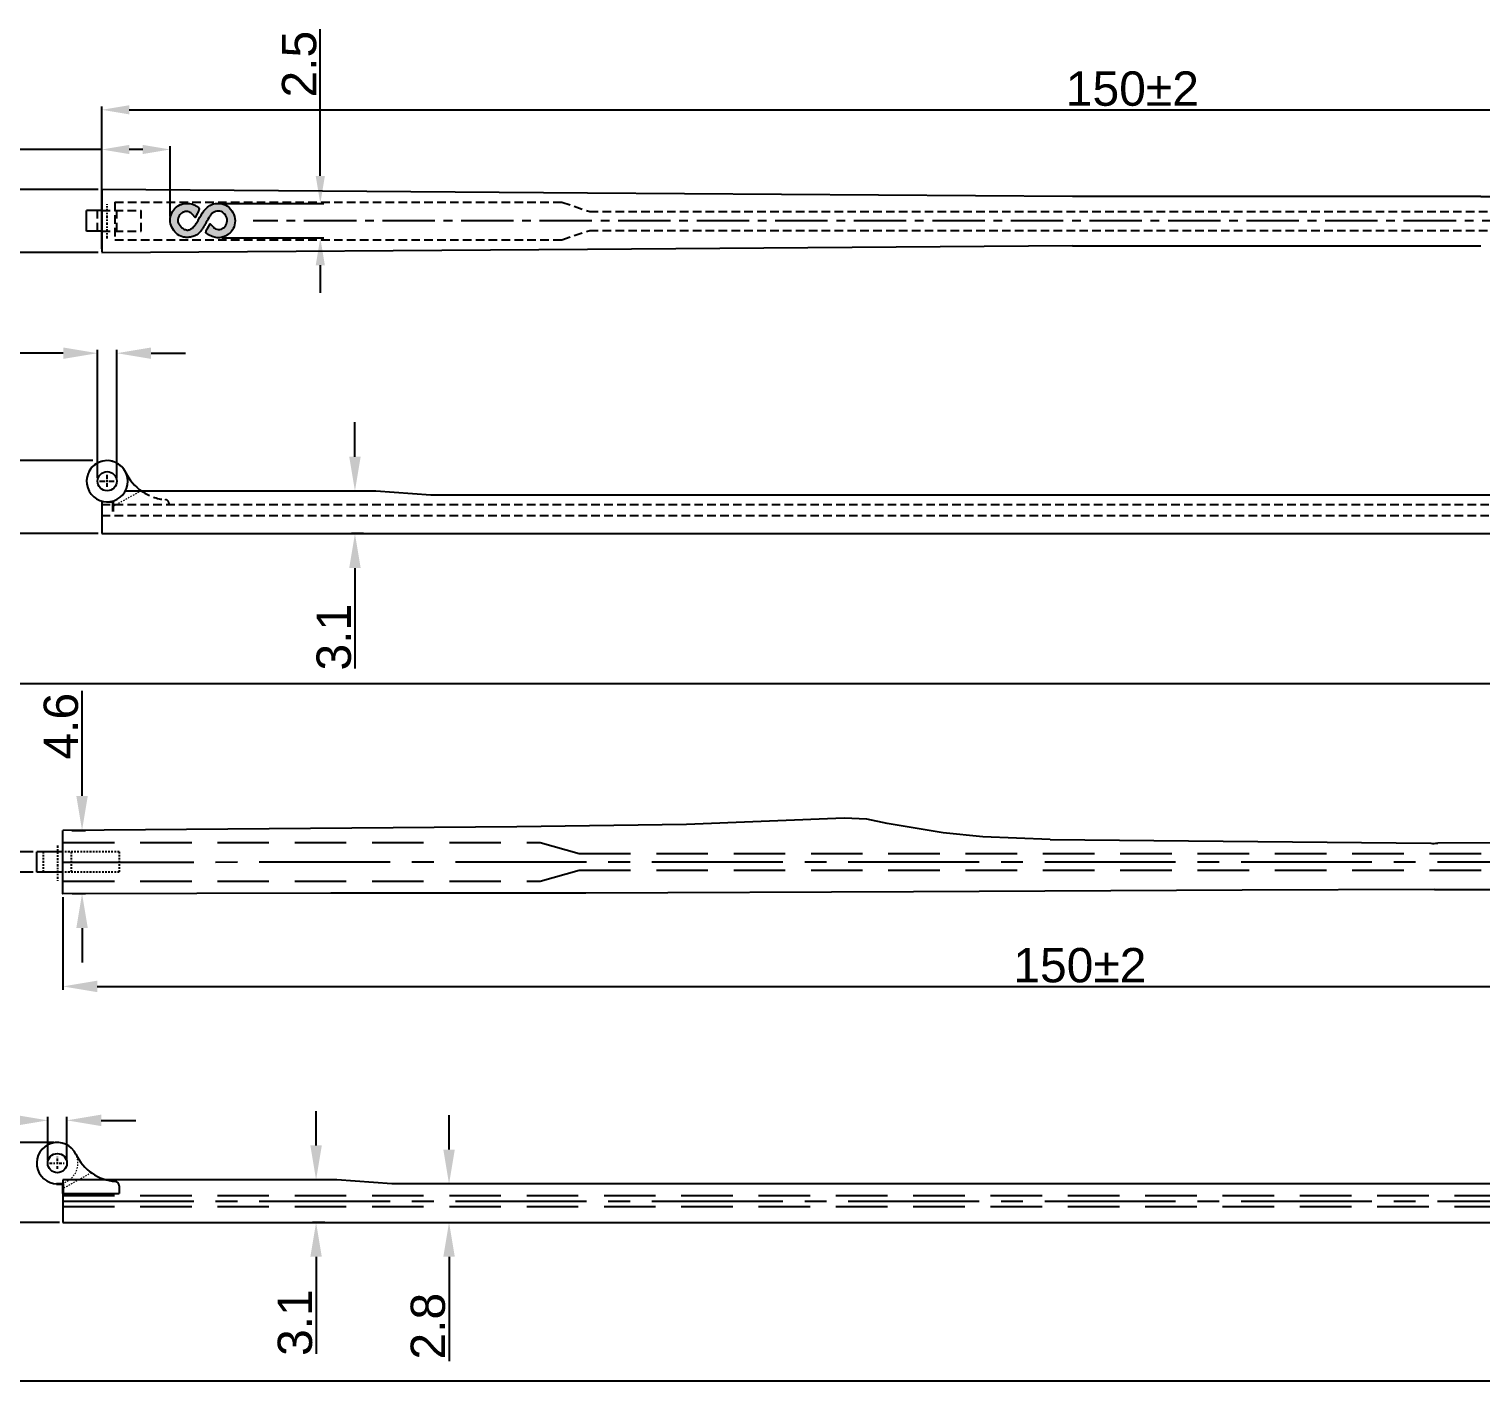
# Model space of a CAD drawing. Header units: millimetres. Extents: x 7018 to 13530, y 4187 to 5692.
# Drawn here: x 9919.2 to 10024.9, y 5073.8 to 5172.2 of the extents above; entities that cross this region are included whole.
import ezdxf

# ---------------------------------------------------------------- set-up
doc = ezdxf.new("R2010")
doc.units = ezdxf.units.MM
doc.linetypes.add('CENTER2', pattern=[28.574999999999992, 19.05, -3.174999999999998, 3.174999999999998, -3.174999999999998])
doc.linetypes.add('HIDDEN2', pattern=[0.1875, 0.125, -0.0625])
for name, color, linetype in [('Center Line', 2, 'CENTER2'), ('Dimension', 3, 'Continuous'), ('Hidden Line', 1, 'HIDDEN2')]:
    doc.layers.add(name, color=color, linetype=linetype)
doc.layers.add('odj', color=4, linetype='Continuous', lineweight=35)
doc.layers.add('虚线', color=1, linetype='HIDDEN2', lineweight=9)
doc.styles.get("Standard").update_dxf_attribs({"font": 'arial.ttf'})
doc.dimstyles.new('Standard$0', dxfattribs={"dimtxt": 2.3, "dimasz": 2, "dimexe": 1, "dimexo": 1, "dimgap": 1, "dimtad": 1, "dimdec": 1, "dimzin": 0, "dimdsep": 46, "dimtxsty": 'Standard', "dimcen": 0, "dimclrd": 4, "dimclre": 4, "dimclrt": 4, "dimadec": 1, "dimazin": 0, "dimtfac": 1, "dimtdec": 1, "dimtofl": 0, "dimtmove": 0, "dimatfit": 0, "dimfxl": 1, "dimtfillclr": 256, "dimtolj": 1, "dimtzin": 0, "dimlwd": -1, "dimlwe": -1, "dimarcsym": 1})

# ---------------------------------------------------------------- blocks, each defined once
blk = doc.blocks.new('*D2071')
at = {"layer": 'Defpoints', "color": 0, "transparency": 16777216}
for p in [(9924.129531133181, 5140.772098032765), (9915.696472826352, 5135.457215408522), (9924.529531133183, 5135.457215408522)]:
    blk.add_point(p, dxfattribs=at)
at = {"layer": 'Dimension', "color": 3, "transparency": 16777216}
for p, q in [((9915.696472826352, 5143.272098032765), (9915.696472826352, 5145.772098032765)), ((9923.879531133181, 5140.772098032765), (9915.446472826352, 5140.772098032765)), ((9924.279531133183, 5135.457215408522), (9915.446472826352, 5135.457215408522)), ((9915.696472826352, 5132.957215408522), (9915.696472826352, 5130.457215408522))]:
    blk.add_line(p, q, dxfattribs=at)
for points in [[(9915.279806159686, 5143.272098032765), (9916.113139493018, 5143.272098032765), (9915.696472826352, 5140.772098032765)], [(9915.279806159686, 5132.957215408522), (9916.113139493018, 5132.957215408522), (9915.696472826352, 5135.457215408522)]]:
    blk.add_solid(points, dxfattribs=at)
at = {"layer": 'Dimension', "transparency": 16777216, "insert": (9914.169187696747, 5138.11465672064), "char_height": 2.5, "attachment_point": 5, "rotation": 90}
blk.add_mtext('\\A1;5.3', dxfattribs=at)
blk = doc.blocks.new('*D3109')
at = {"layer": 'Defpoints', "color": 0, "transparency": 16777216}
for p in [(9944.476728440908, 5138.557215408522), (9942.95567719633, 5135.457215408522), (9943.837002774222, 5135.457215408522)]:
    blk.add_point(p, dxfattribs=at)
at = {"layer": 'Dimension', "color": 3, "transparency": 16777216}
for p, q in [((9942.95567719633, 5141.057215408522), (9942.95567719633, 5143.557215408522)), ((9944.226728440908, 5138.557215408522), (9942.70567719633, 5138.557215408522)), ((9943.587002774222, 5135.457215408522), (9942.70567719633, 5135.457215408522)), ((9942.95567719633, 5132.957215408522), (9942.95567719633, 5125.64218958963))]:
    blk.add_line(p, q, dxfattribs=at)
for points in [[(9942.539010529665, 5141.057215408522), (9943.372343862997, 5141.057215408522), (9942.95567719633, 5138.557215408522)], [(9942.539010529665, 5132.957215408522), (9943.372343862997, 5132.957215408522), (9942.95567719633, 5135.457215408522)]]:
    blk.add_solid(points, dxfattribs=at)
at = {"layer": 'Dimension', "transparency": 16777216, "insert": (9941.428392066726, 5127.925784405452), "char_height": 2.5, "attachment_point": 5, "rotation": 90}
blk.add_mtext('\\A1;3.1', dxfattribs=at)
blk = doc.blocks.new('*D2072')
at = {"layer": 'Defpoints', "color": 0, "transparency": 16777216}
for p in [(9925.629531133176, 5148.58625146464), (9924.229531133176, 5139.272098032764), (9925.629531133176, 5139.272098032764)]:
    blk.add_point(p, dxfattribs=at)
at = {"layer": 'Dimension', "color": 3, "transparency": 16777216}
for p, q in [((9924.229531133176, 5139.522098032764), (9924.229531133176, 5148.83625146464)), ((9925.629531133176, 5139.522098032764), (9925.629531133176, 5148.83625146464)), ((9921.729531133176, 5148.58625146464), (9904.243112246999, 5148.58625146464)), ((9928.129531133176, 5148.58625146464), (9930.629531133176, 5148.58625146464))]:
    blk.add_line(p, q, dxfattribs=at)
for points in [[(9921.729531133176, 5149.002918131307), (9921.729531133176, 5148.169584797973), (9924.229531133176, 5148.58625146464)], [(9928.129531133176, 5149.002918131307), (9928.129531133176, 5148.169584797973), (9925.629531133176, 5148.58625146464)]]:
    blk.add_solid(points, dxfattribs=at)
at = {"layer": 'Dimension', "transparency": 16777216, "insert": (9911.396676367052, 5151.113707126304), "char_height": 2.5, "attachment_point": 5}
blk.add_mtext('\\A1;%%c1.4{\\H1.875;\\S+0.05^  0.00;}', dxfattribs=at)
blk = doc.blocks.new('*U1598')
at = {"color": 0, "transparency": 16777216}
for p, q in [((-0.5683849729967927, 0), (-0.14, 0)), ((0, 0.14), (0, 0.4644499289376645)), ((0.14, 0), (0.4980842633127602, 0)), ((0, -0.4191247702535497), (0, -0.14))]:
    blk.add_line(p, q, dxfattribs=at)
at = {"color": 0, "linetype": 'Continuous', "transparency": 16777216}
for p, q in [((-0.06999999999999999, 0), (0.06999999999999999, 0)), ((0, -0.06999999999999999), (0, 0.06999999999999999))]:
    blk.add_line(p, q, dxfattribs=at)
blk = doc.blocks.new('GERGERGE')
at = {"linetype": 'Continuous'}
h = blk.add_hatch(color=256, dxfattribs=at)
h.dxf.hatch_style = 1
edge = h.paths.add_edge_path()
edge.add_arc((387.5996151524778, 271.4777154765925), 1.252532114084608, 228.2300428523382, 252.75190547127198, ccw=False)
edge.add_arc((387.6369725245258, 271.5195412743151), 1.308612151543793, 204.5003231789987, 228.2300350861224, ccw=False)
edge.add_arc((387.6195808321881, 271.5116153526023), 1.289499558905061, 180.5715579689736, 204.5003251030285, ccw=False)
edge.add_arc((387.5242931377124, 271.510664839584), 1.194207123772155, 155.2253083215743, 180.5715612039324, ccw=False)
edge.add_arc((387.5372425806727, 271.5046884415824), 1.208469150488071, 132.5016241555512, 155.2253145599031, ccw=False)
edge.add_arc((387.5434823451997, 271.4978806402951), 1.21770391193293, 109.90733726800241, 132.5016660938399, ccw=False)
edge.add_arc((387.5495690081589, 271.4810709420271), 1.235581647283648, 87.49819009663747, 109.90730248769341, ccw=False)
edge.add_arc((387.54808654306, 271.4471658024186), 1.269519180982778, 65.53970912516701, 87.49814222717578, ccw=False)
edge.add_arc((387.0172080575594, 270.2801208295532), 2.551636934956487, 59.159484881173, 65.53966926291628, ccw=False)
edge.add_arc((388.2086269043139, 272.2755350096213), 0.2275980758969726, 21.642910852662112, 59.15949421157762, ccw=False)
edge.add_arc((388.2426580206575, 272.2890382483374), 0.1909858602400077, -20.745559250906524, 21.642945601953613, ccw=False)
edge.add_arc((386.8575635855341, 272.8136795892851), 1.672112165062436, 330.65841722453496, 339.2544804644183, ccw=False)
edge.add_line((388.3151669526433, 271.9943191577622), (388.1472175741437, 271.6955446937372))
edge.add_line((388.1472175741437, 271.6955446937372), (387.9516047438701, 271.9089952572103))
edge.add_arc((387.3842653542652, 271.3890681929797), 0.7695441086236504, 42.50309023869906, 58.54167615233502)
edge.add_arc((387.5117981989461, 271.5975227769495), 0.5251715650543481, 58.54169337769699, 79.89683574201746)
edge.add_arc((387.5133665592548, 271.6063200151802), 0.5162356177703585, 79.89692667868393, 101.4665260920844)
edge.add_arc((387.5552650025002, 271.3997672806372), 0.7269949869423009, 101.4665623066359, 118.1549955420611)
edge.add_arc((387.4208850172254, 271.6508575285015), 0.4422068323171321, 118.1549501337426, 138.0997570421604)
edge.add_arc((387.796849907978, 271.3135214044933), 0.9473258872332616, 138.0997911303347, 149.382519527867)
edge.add_arc((387.8014928816356, 271.3107738178169), 0.9527209254076532, 149.3825284609878, 160.6435370861697)
edge.add_arc((387.3383152568949, 271.4734888291014), 0.461793550984108, 160.6435271695107, 180.0000133185397)
edge.add_arc((387.3079874890627, 271.4734887281293), 0.4314657831536304, 180.0000008462028, 204.5880196635554)
edge.add_arc((387.8149968931411, 271.7054879401012), 0.9890338688416581, 204.5880410873116, 217.8159914505301)
edge.add_arc((387.8676165736579, 271.7463287536675), 1.05564319874055, 217.8160462312967, 230.6969957998648)
edge.add_arc((387.6123595323625, 271.434499596915), 0.6526623305444218, 230.6970317389242, 249.1630454234744)
edge.add_arc((387.8895827226752, 272.1628740723272), 1.432009540508265, 249.1629715491091, 254.8244761290689)
edge.add_arc((387.5893409218934, 271.0559311018988), 0.2850710597184495, 254.8244321929351, 273.5534131278532)
edge.add_arc((387.5878666578119, 271.0796796715777), 0.3088653450860642, 273.5533235157082, 291.3060086626041)
edge.add_arc((387.0332702903634, 272.5017050107308), 1.83521170026941, 291.3060101239181, 296.0578993802344)
edge.add_arc((387.5408111439738, 271.4637529995216), 0.6798147573727324, 296.057990794493, 309.5440393915136)
edge.add_arc((387.4485079157112, 271.5755483415423), 0.8247909086651978, 309.5441383480992, 321.2104727277977)
edge.add_arc((386.7528940862667, 272.1346285465988), 1.717230976905114, 321.2104301582665, 328.7107482872055)
edge.add_arc((379.5897264499017, 276.4880697772114), 10.09955888358124, 328.7107126697491, 330.7332011834281)
edge.add_arc((394.4253740509703, 268.1739936280965), 6.906919351384514, 144.7235684097649, 150.7332054569698, ccw=False)
edge.add_arc((390.037206298477, 271.2782818143514), 1.531733646001767, 126.34435348207151, 144.7236114021372, ccw=False)
edge.add_arc((389.6905296576278, 271.7494620957887), 0.9467588166948533, 101.52806800368751, 126.344429969316, ccw=False)
edge.add_arc((389.8144769413866, 271.1417733608214), 1.56695920991966, 84.51144850454972, 101.5281241083249, ccw=False)
edge.add_arc((389.8603238906835, 271.618904606471), 1.087630337083823, 53.9609642346511, 84.51148287323969, ccw=False)
edge.add_arc((389.7226026392618, 271.4296186138417), 1.321716496645858, 27.561864199939578, 53.960971411174114, ccw=False)
edge.add_arc((389.6889596040292, 271.4120582726619), 1.359666719326858, 1.5903087787476125, 27.561889983517574, ccw=False)
edge.add_arc((389.8670422273262, 271.417001027924), 1.181515515157243, -27.26367639920369, 1.590376541475507, ccw=False)
edge.add_arc((389.939070856668, 271.3798803394993), 1.100484231374495, 313.3426004091266, 332.7364046008615, ccw=False)
edge.add_arc((389.7503805531651, 271.5798158610924), 1.37539920628717, 296.93458725508805, 313.34259242606134, ccw=False)
edge.add_arc((389.7656886289915, 271.5496893454156), 1.341606542419028, 280.316554635008, 296.9345435439861, ccw=False)
edge.add_arc((389.8294752471211, 271.1992695251492), 0.9854285207956426, 259.3747595266713, 280.3165576833906, ccw=False)
edge.add_arc((389.8776641829008, 271.4561382886568), 1.246778353773315, 250.00318277761352, 259.37475400440553, ccw=False)
edge.add_arc((390.3746142957007, 272.8217419480452), 2.699992986627006, 244.7444144714782, 250.00324388088939, ccw=False)
edge.add_arc((390.4795963054894, 273.0442784472752), 2.94604931324532, 240.244515799665, 244.74440634473922, ccw=False)
edge.add_arc((389.1347713876603, 270.6918449717314), 0.2363450274479605, 211.7175295322941, 240.2444477441347, ccw=False)
edge.add_arc((388.9786355252527, 270.5953474959779), 0.05279620463284559, 165.9795454150032, 211.7175310662457, ccw=False)
edge.add_arc((389.991340697683, 270.3424685231412), 1.096596732114454, 160.9324162151561, 165.9795874761882, ccw=False)
edge.add_arc((390.1313396430342, 270.2940773736054), 1.244723056756785, 155.389520339859, 160.9323789883471, ccw=False)
edge.add_arc((390.7798724097229, 269.9970119784548), 1.958055096177588, 151.4419913003923, 155.3895092671721, ccw=False)
edge.add_line((389.0600468939265, 270.9330568250771), (389.2249672928956, 271.2360699571618))
edge.add_line((389.2249672928974, 271.2360699571618), (389.4240585225871, 271.024971726144))
edge.add_arc((390.0301017112088, 271.5965444112444), 0.833056829291226, 223.3233492107177, 240.4416746493979)
edge.add_arc((389.8585335537846, 271.2940181169724), 0.4852669626073023, 240.4416993052635, 266.0969299797046)
edge.add_arc((389.8577693654042, 271.2828183914698), 0.4740411960318964, 266.096937793515, 292.1148996986892)
edge.add_arc((389.743565783383, 271.5638581721341), 0.7773987679863134, 292.1149009019406, 310.0787514341042)
edge.add_arc((389.8316143849388, 271.459217573627), 0.6406427403626294, 310.0787966426362, 348.225116784229)
edge.add_arc((389.776510590289, 271.470702959843), 0.6969307699979456, 348.2252124306987, 384.0422068527506)
edge.add_arc((389.7877519556205, 271.4757179768985), 0.6846214771422509, 24.04219821339036, 60.25558198547286)
edge.add_arc((389.8193972697209, 271.5310981447619), 0.6208375536430445, 60.25558983014896, 99.21742735759528)
edge.add_arc((389.8372102361536, 271.4213288534474), 0.7320427652510585, 99.21742389667577, 115.8050911393692)
edge.add_arc((389.7567039700389, 271.5878243259622), 0.5471049344784974, 115.8050008650284, 136.4388038445296)
edge.add_arc((390.2886153721938, 271.081976028313), 1.281143244088998, 136.4387262145582, 148.421406383656)
edge.add_arc((399.0761502047371, 265.6803590131476), 11.59609524648308, 148.4213466586644, 150.7928489189935)
edge.add_arc((382.8726868181511, 274.738831186869), 6.96752896439318, 328.6279895580133, 330.79278890654433, ccw=False)
edge.add_arc((382.7348234470592, 274.8229039111739), 7.129005067705377, 326.4999964107734, 328.62790051355523, ccw=False)
edge.add_arc((383.4200232744552, 274.3693893599566), 6.30731519216727, 324.39127097029956, 326.4999253357401, ccw=False)
edge.add_arc((387.6914954673775, 271.3103314120499), 1.053429941844687, 316.46972420989, 324.3912619744607, ccw=False)
edge.add_arc((387.7532513357401, 271.2516648199253), 0.9682503884967851, 297.97777076449927, 316.4697418370641, ccw=False)
edge.add_arc((387.5548675724785, 271.6251184070661), 1.391125901235287, 283.88364334904617, 297.977799244045, ccw=False)
edge.add_arc((387.5476897127173, 271.6541534272465), 1.421034997949848, 269.934293872604, 283.883690889386, ccw=False)
edge.add_arc((387.5472942705819, 271.3091958233472), 1.076077167392889, 252.75191988215158, 269.934285812943, ccw=False)
h.paths.add_polyline_path([(384.8187199786353, 271.6049807587933), (385.2523731452493, 271.6049807587933), (385.2523731452493, 271.3447888588253), (384.8187199786353, 271.3447888588253)], flags=9)
h.paths.add_polyline_path([(388.5879382835101, 269.0414068159771), (388.7903097612634, 269.0414068159771), (388.7903097612634, 268.781214916009), (388.5879382835101, 268.781214916009)], flags=9)
blk.add_lwpolyline([(387.2356439728137, 270.2848350230315, -0.107407), (386.7726684272238, 270.5468702707967, -0.103912), (386.4536060934606, 270.9801869894291, -0.10479), (386.3375623175234, 271.5020771231475, -0.111047), (386.4474145363602, 272.0144236536444, -0.099477), (386.7282042847801, 272.3989672631706, -0.09890700000000001), (387.1362710960639, 272.6461451315063, -0.098091), (387.6109202004409, 272.718799934546, -0.096106), (388.0811637005991, 272.6060687269974, -0.027846), (388.3327219393304, 272.474275239847, -0.165175), (388.4275963194741, 272.3628029605479, -0.187093), (388.428677751428, 272.2247125604872, -0.037525), (388.3225838370981, 271.9976442060452), (388.1546344585986, 271.6988697420202), (387.9590216283268, 271.9123203054933, 0.070096), (387.7932905544658, 272.0488297544471, 0.09345), (387.6113412553022, 272.1178758140231, 0.094394), (387.4181581780413, 272.1155771418116, 0.072946), (387.2196432127057, 272.044065166885, 0.087246), (387.0991635028477, 271.9495040913444, 0.04927), (386.9890107498086, 271.7993233139696, 0.049175), (386.9100415973498, 271.6298727993717, 0.08466), (386.8839385903648, 271.4768137700403, 0.107699), (386.9230625562523, 271.2972848916716, 0.05778200000000001), (387.0410929277241, 271.102409060898, 0.056263), (387.2063664160069, 270.9327897068606, 0.080748), (387.3876180092138, 270.8278487510097, 0.024708), (387.5221325741531, 270.7841260285877, 0.081903), (387.6144262281287, 270.774733152939, 0.07761599999999999), (387.7075094367137, 270.7952493549928, 0.020737), (387.8468574757062, 270.8563665303436, 0.058912), (387.9810464568127, 270.9428487922369, 0.050948), (388.098810123367, 271.0621737631282, 0.032738), (388.2277814746485, 271.2460945543698, 0.008825), (388.4075208804479, 271.5539524574006, -0.026228), (388.7941531259239, 272.1662155890363, -0.080367), (389.1368613309714, 272.5153719871305, -0.108707), (389.5087387286057, 272.6804469202343, -0.07438600000000001), (389.9717685483993, 272.7048736278748, -0.134097), (390.507633184774, 272.5017053248184, -0.1157), (390.9017367288998, 272.0445099206645, -0.11381), (391.055519496158, 271.453117553905, -0.126569), (390.9247174955872, 270.8790902313121, -0.084824), (390.7018153003428, 270.5828643218683, -0.071716), (390.3808161019351, 270.3569391639166, -0.07263700000000001), (390.0133691125684, 270.233097154779, -0.09163099999999999), (389.6551945395859, 270.2340619954257, -0.040914), (389.4587228384389, 270.2878512321586, -0.02295), (389.2300605169021, 270.383156736134, -0.019637), (389.0248900850856, 270.4899869132087, -0.125119), (388.9411413030048, 270.5709158924756, -0.202262), (388.9348290410544, 270.6114633897168, -0.022026), (388.9623268459891, 270.7040333264094, -0.02419), (389.0071041702431, 270.8157637151626, -0.017226), (389.0674637783814, 270.9363818733609), (389.2323841773523, 271.2393950054457), (389.4314754070419, 271.0282967744279, 0.07483200000000001), (389.6265639141111, 270.875231666877, 0.112412), (389.83291892343, 270.8132017148228, 0.114015), (390.0436462602484, 270.8469770928787, 0.078543), (390.2515030196282, 270.9723486031417, 0.167999), (390.4661929259764, 271.3318086275158, 0.157566), (390.4203964254757, 271.7579642208966, 0.159339), (390.1348314065635, 272.0734636741263, 0.17166), (389.7273675055658, 272.1472442371469, 0.072504), (389.5259607811186, 272.0836974315771, 0.090276), (389.3676674222079, 271.9681752160132, 0.052332), (389.2045973192962, 271.7561943538067, 0.010348), (388.9617857002395, 271.3422144784008, -0.009446), (388.8290162597386, 271.1149122045908, -0.009285), (388.6870163364292, 270.89146702171, -0.009201), (388.5553635078813, 270.7003000715349, -0.034578), (388.4626601573345, 270.5881194647445, -0.080862), (388.2149025250637, 270.3998992232446, -0.061575), (387.896086389901, 270.2779592671286, -0.060941), (387.553476971274, 270.2364444119985, -0.075113)], format="xyb", close=True)
blk = doc.blocks.new('*D3110')
at = {"layer": 'Defpoints', "color": 0, "transparency": 16777216}
for p in [(9929.515886900112, 5163.404709937835), (9924.52953113318, 5160.48757877667), (9929.515886900112, 5158.269820027896)]:
    blk.add_point(p, dxfattribs=at)
at = {"layer": 'Dimension', "color": 3, "transparency": 16777216}
for p, q in [((9924.52953113318, 5160.73757877667), (9924.52953113318, 5163.654709937835)), ((9929.515886900112, 5158.519820027896), (9929.515886900112, 5163.654709937835)), ((9924.52953113318, 5163.404709937835), (9912.837273512261, 5163.404709937835)), ((9927.515886900112, 5163.404709937835), (9926.52953113318, 5163.404709937835))]:
    blk.add_line(p, q, dxfattribs=at)
for points in [[(9926.52953113318, 5163.738043271168), (9926.52953113318, 5163.071376604502), (9924.52953113318, 5163.404709937835)], [(9927.515886900112, 5163.738043271168), (9927.515886900112, 5163.071376604502), (9929.515886900112, 5163.404709937835)]]:
    blk.add_solid(points, dxfattribs=at)
at = {"layer": 'Dimension', "transparency": 16777216, "insert": (9915.358760551824, 5164.931142407139), "char_height": 2.5, "attachment_point": 5}
blk.add_mtext('\\A1;5.0', dxfattribs=at)
blk = doc.blocks.new('*D3111')
at = {"layer": 'Defpoints', "color": 0, "transparency": 16777216}
for p in [(9933.000218408431, 5159.479800523775), (9933.025007632037, 5156.984957598379), (9940.436871048816, 5156.984957598379)]:
    blk.add_point(p, dxfattribs=at)
at = {"layer": 'Dimension', "color": 3, "transparency": 16777216}
for p, q in [((9940.436871048816, 5161.479800523775), (9940.436871048816, 5172.167079251478)), ((9933.250218408431, 5159.479800523775), (9940.686871048816, 5159.479800523775)), ((9933.275007632037, 5156.984957598379), (9940.686871048816, 5156.984957598379)), ((9940.436871048816, 5154.984957598379), (9940.436871048816, 5152.984957598379))]:
    blk.add_line(p, q, dxfattribs=at)
for points in [[(9940.103537715482, 5161.479800523775), (9940.77020438215, 5161.479800523775), (9940.436871048816, 5159.479800523775)], [(9940.103537715482, 5154.984957598379), (9940.77020438215, 5154.984957598379), (9940.436871048816, 5156.984957598379)]]:
    blk.add_solid(points, dxfattribs=at)
at = {"layer": 'Dimension', "transparency": 16777216, "insert": (9938.910438579513, 5169.610633139606), "char_height": 2.5, "attachment_point": 5, "rotation": 90}
blk.add_mtext('\\A1;2.5', dxfattribs=at)
blk = doc.blocks.new('*D3113')
at = {"layer": 'Defpoints', "color": 0, "transparency": 16777216}
for p in [(9924.529531133183, 5160.487578776671), (9914.564477293012, 5155.910794253808), (9924.529531133183, 5155.910794253808)]:
    blk.add_point(p, dxfattribs=at)
at = {"layer": 'Dimension', "color": 3, "transparency": 16777216}
for p, q in [((9924.279531133183, 5160.487578776671), (9914.314477293012, 5160.487578776671)), ((9914.564477293012, 5158.487578776671), (9914.564477293012, 5157.910794253808)), ((9924.279531133183, 5155.910794253808), (9914.314477293012, 5155.910794253808))]:
    blk.add_line(p, q, dxfattribs=at)
for points in [[(9914.231143959678, 5158.487578776671), (9914.897810626346, 5158.487578776671), (9914.564477293012, 5160.487578776671)], [(9914.231143959678, 5157.910794253808), (9914.897810626346, 5157.910794253808), (9914.564477293012, 5155.910794253808)]]:
    blk.add_solid(points, dxfattribs=at)
at = {"layer": 'Dimension', "transparency": 16777216, "insert": (9913.038044823708, 5158.199186515237), "char_height": 2.5, "attachment_point": 5, "rotation": 90}
blk.add_mtext('\\A1;4.6', dxfattribs=at)
blk = doc.blocks.new('*D3114')
at = {"layer": 'Defpoints', "color": 0, "transparency": 16777216}
for p in [(10074.50938242646, 5166.291571164455), (9924.52953113318, 5155.92391970056), (10074.50938242646, 5155.92391970056)]:
    blk.add_point(p, dxfattribs=at)
at = {"layer": 'Dimension', "color": 3, "transparency": 16777216}
for p, q in [((9924.52953113318, 5156.17391970056), (9924.52953113318, 5166.541571164455)), ((9926.52953113318, 5166.291571164455), (10072.50938242646, 5166.291571164455)), ((10074.50938242646, 5156.17391970056), (10074.50938242646, 5166.541571164455))]:
    blk.add_line(p, q, dxfattribs=at)
for points in [[(9926.52953113318, 5166.624904497788), (9926.52953113318, 5165.958237831122), (9924.52953113318, 5166.291571164455)], [(10072.50938242646, 5166.624904497788), (10072.50938242646, 5165.958237831122), (10074.50938242646, 5166.291571164455)]]:
    blk.add_solid(points, dxfattribs=at)
at = {"layer": 'Dimension', "transparency": 16777216, "insert": (9999.51945677982, 5167.818003633759), "char_height": 2.5, "attachment_point": 5}
blk.add_mtext('\\A1;150±2', dxfattribs=at)
blk = doc.blocks.new('*D3117')
at = {"layer": 'Defpoints', "color": 0, "transparency": 16777216}
for p in [(9950.34387211434, 5088.148126657485), (9949.568397760308, 5085.348126657484), (9949.803703259548, 5085.348126657484)]:
    blk.add_point(p, dxfattribs=at)
at = {"layer": 'Dimension', "color": 3, "transparency": 16777216}
for p, q in [((9949.803703259548, 5090.648126657485), (9949.803703259548, 5093.148126657485)), ((9950.09387211434, 5088.148126657485), (9949.553703259548, 5088.148126657485)), ((9949.818397760308, 5085.348126657484), (9950.053703259548, 5085.348126657484)), ((9949.803703259548, 5082.848126657484), (9949.803703259548, 5075.248876998548))]:
    blk.add_line(p, q, dxfattribs=at)
for points in [[(9949.387036592881, 5090.648126657485), (9950.220369926214, 5090.648126657485), (9949.803703259548, 5088.148126657485)], [(9949.387036592881, 5082.848126657484), (9950.220369926214, 5082.848126657484), (9949.803703259548, 5085.348126657484)]]:
    blk.add_solid(points, dxfattribs=at)
at = {"layer": 'Dimension', "transparency": 16777216, "insert": (9948.277270790244, 5077.798501828013), "char_height": 2.5, "attachment_point": 5, "rotation": 90}
blk.add_mtext('\\A1;2.8', dxfattribs=at)
blk = doc.blocks.new('*D2073')
at = {"layer": 'Defpoints', "color": 0, "transparency": 16777216}
for p in [(9921.303114195178, 5091.163009281729), (9917.489298433906, 5085.348126657484), (9921.70311419518, 5085.348126657484)]:
    blk.add_point(p, dxfattribs=at)
at = {"layer": 'Dimension', "color": 3, "transparency": 16777216}
for p, q in [((9921.053114195178, 5091.163009281729), (9917.239298433906, 5091.163009281729)), ((9917.489298433906, 5088.663009281729), (9917.489298433906, 5087.848126657484)), ((9921.45311419518, 5085.348126657484), (9917.239298433906, 5085.348126657484)), ((9917.489298433906, 5085.348126657484), (9917.489298433906, 5077.791510013554))]:
    blk.add_line(p, q, dxfattribs=at)
for points in [[(9917.07263176724, 5088.663009281729), (9917.905965100572, 5088.663009281729), (9917.489298433906, 5091.163009281729)], [(9917.07263176724, 5087.848126657484), (9917.905965100572, 5087.848126657484), (9917.489298433906, 5085.348126657484)]]:
    blk.add_solid(points, dxfattribs=at)
at = {"layer": 'Dimension', "transparency": 16777216, "insert": (9915.962865964602, 5080.319818335515), "char_height": 2.5, "attachment_point": 5, "rotation": 90}
blk.add_mtext('\\A1;5.8', dxfattribs=at)
blk = doc.blocks.new('*D3118')
at = {"layer": 'Defpoints', "color": 0, "transparency": 16777216}
for p in [(9941.650311502906, 5088.448126657484), (9940.12926025834, 5085.348126657484), (9941.01058583622, 5085.348126657484)]:
    blk.add_point(p, dxfattribs=at)
at = {"layer": 'Dimension', "color": 3, "transparency": 16777216}
for p, q in [((9940.12926025834, 5090.948126657484), (9940.12926025834, 5093.448126657484)), ((9941.400311502906, 5088.448126657484), (9939.87926025834, 5088.448126657484)), ((9940.76058583622, 5085.348126657484), (9939.87926025834, 5085.348126657484)), ((9940.12926025834, 5082.848126657484), (9940.12926025834, 5075.780937025834))]:
    blk.add_line(p, q, dxfattribs=at)
for points in [[(9939.712593591674, 5090.948126657484), (9940.545926925006, 5090.948126657484), (9940.12926025834, 5088.448126657484)], [(9939.712593591674, 5082.848126657484), (9940.545926925006, 5082.848126657484), (9940.12926025834, 5085.348126657484)]]:
    blk.add_solid(points, dxfattribs=at)
at = {"layer": 'Dimension', "transparency": 16777216, "insert": (9938.601975128735, 5078.064531841655), "char_height": 2.5, "attachment_point": 5, "rotation": 90}
blk.add_mtext('\\A1;3.1', dxfattribs=at)
blk = doc.blocks.new('*D2074')
at = {"layer": 'Defpoints', "color": 0, "transparency": 16777216}
for p in [(9922.003114195175, 5092.773883722968), (9920.603114195175, 5089.663009281727), (9922.003114195175, 5089.663009281727)]:
    blk.add_point(p, dxfattribs=at)
at = {"layer": 'Dimension', "color": 3, "transparency": 16777216}
for p, q in [((9920.603114195175, 5089.913009281727), (9920.603114195175, 5093.023883722968)), ((9922.003114195175, 5089.913009281727), (9922.003114195175, 5093.023883722968)), ((9918.103114195175, 5092.773883722968), (9901.244969583986, 5092.773883722968)), ((9924.503114195175, 5092.773883722968), (9927.003114195175, 5092.773883722968))]:
    blk.add_line(p, q, dxfattribs=at)
for points in [[(9918.103114195175, 5093.190550389635), (9918.103114195175, 5092.357217056301), (9920.603114195175, 5092.773883722968)], [(9924.503114195175, 5093.190550389635), (9924.503114195175, 5092.357217056301), (9922.003114195175, 5092.773883722968)]]:
    blk.add_solid(points, dxfattribs=at)
at = {"layer": 'Dimension', "transparency": 16777216, "insert": (9908.42404188958, 5095.319156574265), "char_height": 2.5, "attachment_point": 5}
blk.add_mtext('\\A1;%%c1.4{\\H1.89;\\S+0.05^  0.00;}', dxfattribs=at)
blk = doc.blocks.new('*U1599')
at = {"layer": 'Center Line', "color": 0, "linetype": 'CENTER2', "ltscale": 0.01, "transparency": 16777216}
for p, q in [((-0.5683849729967927, 0), (-0.14, 0)), ((0, 0.14), (0, 0.4644499289376645)), ((0.14, 0), (0.4980842633127602, 0)), ((0, -0.4191247702535497), (0, -0.14))]:
    blk.add_line(p, q, dxfattribs=at)
at = {"layer": 'Center Line', "color": 0, "linetype": 'Continuous', "ltscale": 0.01, "transparency": 16777216}
for p, q in [((-0.06999999999999999, 0), (0.06999999999999999, 0)), ((0, -0.06999999999999999), (0, 0.06999999999999999))]:
    blk.add_line(p, q, dxfattribs=at)
blk = doc.blocks.new('*D2075')
at = {"layer": 'Defpoints', "color": 0, "transparency": 16777216}
for p in [(9922.105661738047, 5113.87267598035), (9923.101736956018, 5113.87267598035), (9922.127026698261, 5109.267065967468)]:
    blk.add_point(p, dxfattribs=at)
at = {"layer": 'Dimension', "color": 3, "transparency": 16777216}
for p, q in [((9923.101736956018, 5116.37267598035), (9923.101736956018, 5124.023085257297)), ((9922.355661738047, 5113.87267598035), (9923.351736956018, 5113.87267598035)), ((9922.377026698261, 5109.267065967468), (9923.351736956018, 5109.267065967468)), ((9923.101736956018, 5106.767065967468), (9923.101736956018, 5104.267065967468))]:
    blk.add_line(p, q, dxfattribs=at)
for points in [[(9922.685070289352, 5116.37267598035), (9923.518403622684, 5116.37267598035), (9923.101736956018, 5113.87267598035)], [(9922.685070289352, 5106.767065967468), (9923.518403622684, 5106.767065967468), (9923.101736956018, 5109.267065967468)]]:
    blk.add_solid(points, dxfattribs=at)
at = {"layer": 'Dimension', "transparency": 16777216, "insert": (9921.575304486714, 5121.447880618822), "char_height": 2.5, "attachment_point": 5, "rotation": 90}
blk.add_mtext('\\A1;4.6', dxfattribs=at)
blk = doc.blocks.new('*D2076')
at = {"layer": 'Defpoints', "color": 0, "transparency": 16777216}
for p in [(9921.703114195176, 5109.266026751186), (10071.68296548846, 5109.679686890911), (10071.68296548846, 5102.519184902709)]:
    blk.add_point(p, dxfattribs=at)
at = {"layer": 'Dimension', "color": 3, "transparency": 16777216}
for p, q in [((9921.703114195176, 5109.016026751186), (9921.703114195176, 5102.269184902709)), ((10071.68296548846, 5109.429686890911), (10071.68296548846, 5102.269184902709)), ((9924.203114195176, 5102.519184902709), (10069.18296548846, 5102.519184902709))]:
    blk.add_line(p, q, dxfattribs=at)
for points in [[(9924.203114195176, 5102.935851569376), (9924.203114195176, 5102.102518236042), (9921.703114195176, 5102.519184902709)], [(10069.18296548846, 5102.935851569376), (10069.18296548846, 5102.102518236042), (10071.68296548846, 5102.519184902709)]]:
    blk.add_solid(points, dxfattribs=at)
at = {"layer": 'Dimension', "transparency": 16777216, "insert": (9995.697762494505, 5104.045617372013), "char_height": 2.5, "attachment_point": 5}
blk.add_mtext('\\A1;150±2', dxfattribs=at)
blk = doc.blocks.new('*D3119')
at = {"layer": 'Defpoints', "color": 0, "transparency": 16777216}
for p in [(9915.802116879157, 5112.318427410279), (9919.805169893049, 5112.318427410279), (9919.805169893049, 5110.818427410279)]:
    blk.add_point(p, dxfattribs=at)
at = {"layer": 'Dimension', "color": 3, "transparency": 16777216}
for p, q in [((9915.802116879157, 5114.818427410279), (9915.802116879157, 5128.042250739065)), ((9919.555169893049, 5112.318427410279), (9915.552116879157, 5112.318427410279)), ((9919.555169893049, 5110.818427410279), (9915.552116879157, 5110.818427410279)), ((9915.802116879157, 5108.318427410279), (9915.802116879157, 5105.818427410279))]:
    blk.add_line(p, q, dxfattribs=at)
for points in [[(9915.38545021249, 5114.818427410279), (9916.218783545823, 5114.818427410279), (9915.802116879157, 5112.318427410279)], [(9915.38545021249, 5108.318427410279), (9916.218783545823, 5108.318427410279), (9915.802116879157, 5110.818427410279)]]:
    blk.add_solid(points, dxfattribs=at)
at = {"layer": 'Dimension', "transparency": 16777216, "insert": (9913.303651667697, 5122.680339074668), "char_height": 2.5, "attachment_point": 5, "rotation": 90}
blk.add_mtext('\\A1;1.5{\\H1.875;\\S 0.00^ -0.02;}', dxfattribs=at)

msp = doc.modelspace()

# ---------------------------------------------------------------- linework, layer by layer
for p, q in [((9959.867800442216, 5160.234861787168), (9924.52953113318, 5160.48757877667)), ((9924.52953113318, 5160.48757877667), (9924.52953113318, 5155.92391970056)), ((9995.163940274582, 5159.982144795529), (9959.867800740953, 5160.234861785031)), ((10024.88218604608, 5159.982145692619), (9995.163689684347, 5159.982145692619)), ((9924.52953113318, 5158.955749238615), (9923.429531133177, 5158.955749238615)), ((9923.429531133177, 5157.455749238615), (9923.429531133177, 5158.955749238615)), ((9924.52953113318, 5157.455749238615), (9923.429531133177, 5157.455749238615)), ((9959.867800740953, 5156.163511245445), (9995.163940274582, 5156.416228234946)), ((10024.88218604608, 5156.374107839606), (9995.163689684347, 5156.374107839606)), ((9924.52953113318, 5155.910794253807), (9959.867800442216, 5156.163511243307)), ((9944.476728440904, 5138.55721540852), (9926.24822095021, 5138.557215408519)), ((9924.52953113318, 5137.826414803285), (9924.52953113318, 5135.45721540852)), ((9924.877181888123, 5137.773011792237), (9925.329531133177, 5137.757215408519)), ((9924.52953113318, 5135.45721540852), (10074.00938242646, 5135.45721540852)), ((9845.89377838163, 5124.54849958936), (10242.33166050463, 5124.54849958936)), ((9954.737862014428, 5114.126670783166), (9921.703114195176, 5113.87082731535)), ((9967.07296345165, 5114.296079693346), (9954.737862014428, 5114.126670783166)), ((9978.552977854017, 5114.769536351974), (9967.07296345165, 5114.296079693346)), ((9980.204714728281, 5114.684831896882), (9978.552977854017, 5114.769536351974)), ((9981.684481954766, 5114.380784148438), (9980.204714728281, 5114.684831896882)), ((9985.750295799113, 5113.703148507713), (9981.684481954766, 5114.380784148438)), ((9988.630247272187, 5113.406682914896), (9985.750295799113, 5113.703148507713)), ((9993.543105667442, 5113.194921777171), (9988.630247272187, 5113.406682914896)), ((9921.703114195176, 5112.318427410277), (9919.805169893045, 5112.318427410277)), ((9919.805169893045, 5110.818427410277), (9919.805169893045, 5112.318427410277)), ((9921.703114195176, 5110.818427410277), (9919.805169893045, 5110.818427410277)), ((9941.6503115029, 5088.448126657483), (9921.703114195176, 5088.448126657482)), ((9921.703114195176, 5088.448126657482), (9921.703114195176, 5085.348126657483)), ((9925.803114195174, 5088.021500259089), (9925.803114195174, 5087.463009281726)), ((9921.703114195176, 5087.463009281726), (9925.803114195174, 5087.463009281726)), ((9921.703114195176, 5085.348126657483), (10071.18296548846, 5085.348126657483)), ((9845.89377838163, 5073.815873922063), (10242.33166050463, 5073.815873922063))]:
    msp.add_line(p, q)
for points in [[(10034.50938242645, 5138.257215408519), (9948.476728440904, 5138.257215408519), (9944.476728440904, 5138.55721540852)], [(10021.49557584732, 5109.567925753187), (10007.51892375941, 5109.525572721147), (9983.589889092205, 5109.398515899904), (9959.745850466992, 5109.313812387914), (9941.195619513348, 5109.313812387914), (9921.703114195176, 5109.266026751186), (9921.703114195176, 5113.87082731535)], [(10021.49557584732, 5109.567925753187), (10037.29345175908, 5109.567925753187), (10041.57211348418, 5109.52556276581), (10068.84753964247, 5108.932618718889)], [(10037.78224069813, 5088.148126657483), (9945.650311502903, 5088.148126657483), (9941.650311502903, 5088.448126657482)]]:
    msp.add_lwpolyline(points)
for points in [[(10071.47120435073, 5110.992605944817), (10070.61127479875, 5113.875899148529, 0.3218143854549833), (10068.48897941158, 5115.517093484382), (10057.56817001546, 5115.905580775153, 0.1063676610386352), (10056.78122140034, 5115.765321026874), (10054.09734169302, 5114.667370237516), (10052.18191855323, 5114.114025774908), (10050.18253461968, 5113.731165021676), (10043.52464045936, 5113.052653514891), (10038.39535592633, 5112.967871952363), (10021.73239768803, 5112.929590065896)], [(9993.543105667442, 5113.194921777171), (10021.24091501744, 5112.928599916308, 0.007903267625127762), (10021.73239768803, 5112.929590065896, 0.005578232992496967)]]:
    msp.add_lwpolyline(points, format="xyb")
for centre in [(9924.929531133175, 5139.272098032764), (9921.303114195174, 5089.663009281727)]:
    msp.add_circle(centre, 0.7)
for centre, radius, start, end in [((10030.82252027183, 5631.680078404271), 471.7353360679684, 269.2784829759364, 270.7871968402069), ((9924.929531133177, 5139.272098032763), 1.5, 25.40788728570691, 270), ((9924.929531133175, 5139.272098032764), 1.5, 267.9999999999965, 152.5921127143151), ((9929.445912320567, 5141.417395441093), 3.5, 205.4078872857069, 235.1775917728606), ((9921.303114195176, 5089.663009281727), 1.5, 25.40788728570691, 270), ((9925.819495382566, 5091.808306690054), 3.5, 205.4078872857069, 265.224127573527), ((9925.503114195175, 5088.021500259088), 0.2999999999999999, 0, 85.22412757342204)]:
    msp.add_arc(centre, radius, start, end)
at = {"layer": 'Center Line', "ltscale": 0.01}
msp.add_line((9924.929531133175, 5156.932989716553), (9924.929531133175, 5159.428401640084), dxfattribs=at)
at = {"layer": 'Center Line', "ltscale": 0.008}
msp.add_line((9921.303114195174, 5112.76220847647), (9921.303114195174, 5110.200277963576), dxfattribs=at)
at = {"layer": 'Center Line', "ltscale": 0.5}
for p, q in [((9921.703114195176, 5111.568427033268), (10061.68296548846, 5111.58553713045)), ((9921.703114195176, 5086.898126657483), (10061.68296548846, 5086.898126657483))]:
    msp.add_line(p, q, dxfattribs=at)
at = {"layer": 'Center Line', "ltscale": 0.2}
msp.add_lwpolyline([(10074.50256003616, 5158.205749238615), (9935.541157279466, 5158.205749238615)], dxfattribs=at)
at = {"layer": 'Hidden Line', "ltscale": 5}
for p, q in [((9925.498029301432, 5159.568070208368), (9958.01429222771, 5159.568070208368)), ((9925.498029301432, 5159.568070208368), (9925.498029301432, 5156.843428268861)), ((9958.01429222771, 5159.568070208368), (9960.036028143717, 5158.894158236366)), ((9924.229531133176, 5157.455749238615), (9924.229531133176, 5158.955749238615)), ((9924.52953113318, 5158.955749238615), (9927.407706575761, 5158.955749238615)), ((9925.629531133176, 5157.455749238615), (9925.629531133176, 5158.955749238615)), ((9927.407706575761, 5157.455749238615), (9927.407706575761, 5158.955749238615)), ((9960.036028143717, 5158.894158236366), (10063.53885541434, 5158.894158236366)), ((9924.52953113318, 5157.455749238615), (9927.407706575761, 5157.455749238615)), ((9958.01429222771, 5156.843428268861), (9960.036028143717, 5157.517340240864)), ((9960.036028143717, 5157.517340240864), (10063.53885541434, 5157.517340240864)), ((9925.498029301432, 5156.843428268861), (9958.01429222771, 5156.843428268861)), ((9924.529531133177, 5137.572098032764), (10063.50938242646, 5137.572098032764)), ((9924.529531133177, 5136.772098032764), (10063.50938242646, 5136.772098032764))]:
    msp.add_line(p, q, dxfattribs=at)
at = {"layer": 'Hidden Line', "ltscale": 30}
for p, q in [((9921.703114195176, 5112.985537130449), (9956.443114195175, 5112.985537130449)), ((9956.443114195175, 5112.985537130449), (9959.263114195175, 5112.185537130449)), ((9959.263114195175, 5112.185537130449), (10060.68296548846, 5112.185537130449)), ((9956.443114195175, 5110.185537130449), (9959.263114195175, 5110.985537130449)), ((9959.263114195175, 5110.985537130449), (10060.68296548846, 5110.985537130449)), ((9921.703114195176, 5110.185537130449), (9956.443114195175, 5110.185537130449)), ((9921.703114195176, 5087.298126657482), (10060.68296548846, 5087.298126657482)), ((9921.703114195176, 5086.498126657482), (10060.68296548846, 5086.498126657482))]:
    msp.add_line(p, q, dxfattribs=at)
at = {"layer": 'Hidden Line'}
for p, q in [((9920.283065693335, 5112.318427410277), (9920.283065693335, 5110.818427410277)), ((9925.803114195174, 5112.318427410277), (9921.703114195176, 5112.318427410277)), ((9922.318597103525, 5112.318427410277), (9922.318597103525, 5110.818427410277)), ((9925.803114195174, 5112.318427410277), (9925.803114195174, 5110.818427410277)), ((9925.803114195174, 5110.818427410277), (9921.703114195176, 5110.818427410277))]:
    msp.add_line(p, q, dxfattribs=at)
at = {"layer": 'Hidden Line', "ltscale": 5}
for centre, radius, start, end in [((9929.445912320567, 5141.417395441093), 3.5, 235.6417948363512, 265.224127573527), ((9929.129531133176, 5137.630589010127), 0.2999999999999999, 0, 85.22412757342204)]:
    msp.add_arc(centre, radius, start, end, dxfattribs=at)
at = {"layer": 'odj', "lineweight": 35}
for p, q in [((9925.329531133177, 5137.757215408519), (9925.329531133177, 5137.072098032764)), ((9921.250764950122, 5088.163923041198), (9921.703114195176, 5088.148126657483)), ((9921.703114195176, 5088.148126657483), (9921.703114195176, 5087.463009281726))]:
    msp.add_line(p, q, dxfattribs=at)
at = {"layer": '虚线', "ltscale": 0.1}
for p, q in [((9927.407706575761, 5138.572098032766), (9925.329531133177, 5137.422098032764)), ((9923.78128963776, 5088.963009281728), (9921.703114195176, 5087.813009281726))]:
    msp.add_line(p, q, dxfattribs=at)
msp.add_arc((9921.303114195174, 5089.663009281727), 1.5, 267.9999999999965, 152.5921127143151, dxfattribs=at)

# ---------------------------------------------------------------- block references
for name, p in [('GERGERGE', (9543.178324582588, 4886.767742904749)), ('*U1598', (9924.929531133175, 5139.272098032764))]:
    msp.add_blockref(name, p)
at = {"layer": 'Center Line', "linetype": 'CENTER2', "ltscale": 0.01}
msp.add_blockref('*U1599', (9921.303114195174, 5089.663009281727), dxfattribs=at)

# ---------------------------------------------------------------- dimensions: what is measured, and where the dimension line sits
at = {"layer": 'Dimension'}
for base, p1, p2, angle, override, picture, middle in [((9940.436871048816, 5156.984957598379), (9933.000218408428, 5159.479800523774), (9933.025007632034, 5156.984957598377), 90, {"dimtxt": 2.5, "dimexe": 0.25, "dimexo": 0.25, "dimgap": 0.25, "dimclrd": 3, "dimclre": 3, "dimclrt": 256, "dimadec": 2, "dimtp": 1, "dimtm": 1, "dimtdec": 0, "dimatfit": 3}, '*D3111', (9940.436871048816, 5169.610633139606)), ((9914.564477293012, 5155.910794253808), (9924.52953113318, 5160.48757877667), (9924.52953113318, 5155.910794253807), 90, {"dimtxt": 2.5, "dimexe": 0.25, "dimexo": 0.25, "dimgap": 0.25, "dimtad": 1, "dimtih": 0, "dimtoh": 0, "dimclrd": 3, "dimclre": 3, "dimclrt": 256, "dimadec": 2, "dimtp": 1, "dimtm": 1, "dimtdec": 0, "dimatfit": 3}, '*D3113', (9914.564477293012, 5158.199186515237)), ((9942.95567719633, 5135.457215408522), (9944.476728440904, 5138.55721540852), (9943.837002774218, 5135.45721540852), 90, {"dimtxt": 2.5, "dimasz": 2.5, "dimexe": 0.25, "dimexo": 0.25, "dimgap": 0.25, "dimclrd": 3, "dimclre": 3, "dimclrt": 256, "dimadec": 0, "dimtdec": 2, "dimatfit": 3}, '*D3109', (9942.95567719633, 5127.925784405452)), ((9923.101736956018, 5113.87267598035), (9922.127026698257, 5109.267065967466), (9922.105661738044, 5113.872675980349), 270, {"dimtxt": 2.5, "dimasz": 2.5, "dimexe": 0.25, "dimexo": 0.25, "dimgap": 0.25, "dimclrd": 3, "dimclre": 3, "dimclrt": 256, "dimadec": 0, "dimtdec": 2, "dimatfit": 3}, '*D2075', (9923.101736956018, 5121.447880618822)), ((9917.489298433906, 5085.348126657484), (9921.303114195174, 5091.163009281727), (9921.703114195176, 5085.348126657483), 90, {"dimtxt": 2.5, "dimasz": 2.5, "dimexe": 0.25, "dimexo": 0.25, "dimgap": 0.25, "dimclrd": 3, "dimclre": 3, "dimclrt": 256, "dimadec": 0, "dimtdec": 2, "dimatfit": 3}, '*D2073', (9917.489298433906, 5080.319818335515))]:
    dim = msp.add_linear_dim(base=base, p1=p1, p2=p2, angle=angle, dimstyle='Standard$0', override=override, dxfattribs=at)
    dim.commit()
    dim.dimension.update_dxf_attribs({"geometry": picture, "text_midpoint": middle, "dimtype": 160})
dim = msp.add_linear_dim(base=(10074.50938242646, 5166.291571164455), p1=(9924.52953113318, 5155.92391970056), p2=(10074.50938242646, 5155.92391970056), dimstyle='Standard$0', override={"dimtxt": 2.5, "dimexe": 0.25, "dimexo": 0.25, "dimgap": 0.25, "dimdec": 0, "dimclrd": 3, "dimclre": 3, "dimclrt": 256, "dimadec": 2, "dimtol": 1, "dimtp": 2, "dimtm": 2, "dimtdec": 0, "dimatfit": 3}, dxfattribs=at)
dim.commit()
dim.dimension.update_dxf_attribs({"geometry": '*D3114', "text_midpoint": (9999.51945677982, 5167.818003633759)})
for base, p1, p2, override, picture, middle in [((9929.515886900112, 5163.404709937835), (9924.52953113318, 5160.48757877667), (9929.515886900112, 5158.269820027896), {"dimtxt": 2.5, "dimexe": 0.25, "dimexo": 0.25, "dimgap": 0.25, "dimclrd": 3, "dimclre": 3, "dimclrt": 256, "dimadec": 2, "dimtp": 1, "dimtm": 1, "dimtdec": 0, "dimatfit": 3}, '*D3110', (9915.358760551824, 5163.404709937835)), ((9925.629531133176, 5148.58625146464), (9924.229531133176, 5139.272098032764), (9925.629531133176, 5139.272098032764), {"dimtxt": 2.5, "dimasz": 2.5, "dimexe": 0.25, "dimexo": 0.25, "dimgap": 0.25, "dimpost": '%%c<>', "dimclrd": 3, "dimclre": 3, "dimclrt": 256, "dimadec": 0, "dimtol": 1, "dimtp": 0.05, "dimtfac": 0.75, "dimtdec": 2, "dimatfit": 3}, '*D2072', (9911.396676367052, 5148.58625146464)), ((10071.68296548846, 5102.519184902709), (9921.703114195176, 5109.266026751186), (10071.68296548846, 5109.679686890911), {"dimtxt": 2.5, "dimasz": 2.5, "dimexe": 0.25, "dimexo": 0.25, "dimgap": 0.25, "dimdec": 0, "dimclrd": 3, "dimclre": 3, "dimclrt": 256, "dimadec": 0, "dimtol": 1, "dimtp": 2, "dimtm": 2, "dimtdec": 0, "dimatfit": 3}, '*D2076', (9995.697762494505, 5102.519184902709)), ((9922.003114195175, 5092.773883722968), (9920.603114195175, 5089.663009281727), (9922.003114195175, 5089.663009281727), {"dimtxt": 2.5, "dimasz": 2.5, "dimexe": 0.25, "dimexo": 0.25, "dimgap": 0.25, "dimpost": '%%c<>', "dimclrd": 3, "dimclre": 3, "dimclrt": 256, "dimadec": 0, "dimtol": 1, "dimtp": 0.05, "dimtfac": 0.7559999999999999, "dimtdec": 2, "dimatfit": 3}, '*D2074', (9908.42404188958, 5092.773883722968))]:
    dim = msp.add_linear_dim(base=base, p1=p1, p2=p2, dimstyle='Standard$0', override=override, dxfattribs=at)
    dim.commit()
    dim.dimension.update_dxf_attribs({"geometry": picture, "text_midpoint": middle, "dimtype": 160})
for base, p1, p2, angle, override, picture, middle in [((9915.696472826352, 5135.457215408522), (9924.129531133178, 5140.772098032763), (9924.52953113318, 5135.45721540852), 90, {"dimtxt": 2.5, "dimasz": 2.5, "dimexe": 0.25, "dimexo": 0.25, "dimgap": 0.25, "dimclrd": 3, "dimclre": 3, "dimclrt": 256, "dimadec": 0, "dimtdec": 2, "dimatfit": 3}, '*D2071', (9914.169187696747, 5138.11465672064)), ((9915.802116879157, 5112.318427410279), (9919.805169893045, 5110.818427410277), (9919.805169893045, 5112.318427410277), 270, {"dimtxt": 2.5, "dimasz": 2.5, "dimexe": 0.25, "dimexo": 0.25, "dimgap": 0.25, "dimclrd": 3, "dimclre": 3, "dimclrt": 256, "dimadec": 0, "dimtol": 1, "dimtm": 0.02, "dimtfac": 0.75, "dimtdec": 2, "dimatfit": 3}, '*D3119', (9913.303651667697, 5122.680339074668)), ((9940.12926025834, 5085.348126657484), (9941.650311502903, 5088.448126657482), (9941.010585836217, 5085.348126657483), 90, {"dimtxt": 2.5, "dimasz": 2.5, "dimexe": 0.25, "dimexo": 0.25, "dimgap": 0.25, "dimclrd": 3, "dimclre": 3, "dimclrt": 256, "dimadec": 0, "dimtdec": 2, "dimatfit": 3}, '*D3118', (9938.601975128735, 5078.064531841655)), ((9949.803703259548, 5085.348126657484), (9950.343872114336, 5088.148126657483), (9949.568397760304, 5085.348126657483), 90, {"dimtxt": 2.5, "dimasz": 2.5, "dimexe": 0.25, "dimexo": 0.25, "dimgap": 0.25, "dimclrd": 3, "dimclre": 3, "dimclrt": 256, "dimadec": 0, "dimtdec": 2, "dimatfit": 3}, '*D3117', (9948.277270790244, 5077.798501828013))]:
    dim = msp.add_linear_dim(base=base, p1=p1, p2=p2, angle=angle, dimstyle='Standard$0', override=override, dxfattribs=at)
    dim.commit()
    dim.dimension.update_dxf_attribs({"geometry": picture, "text_midpoint": middle})

doc.saveas('drawing.dxf')
